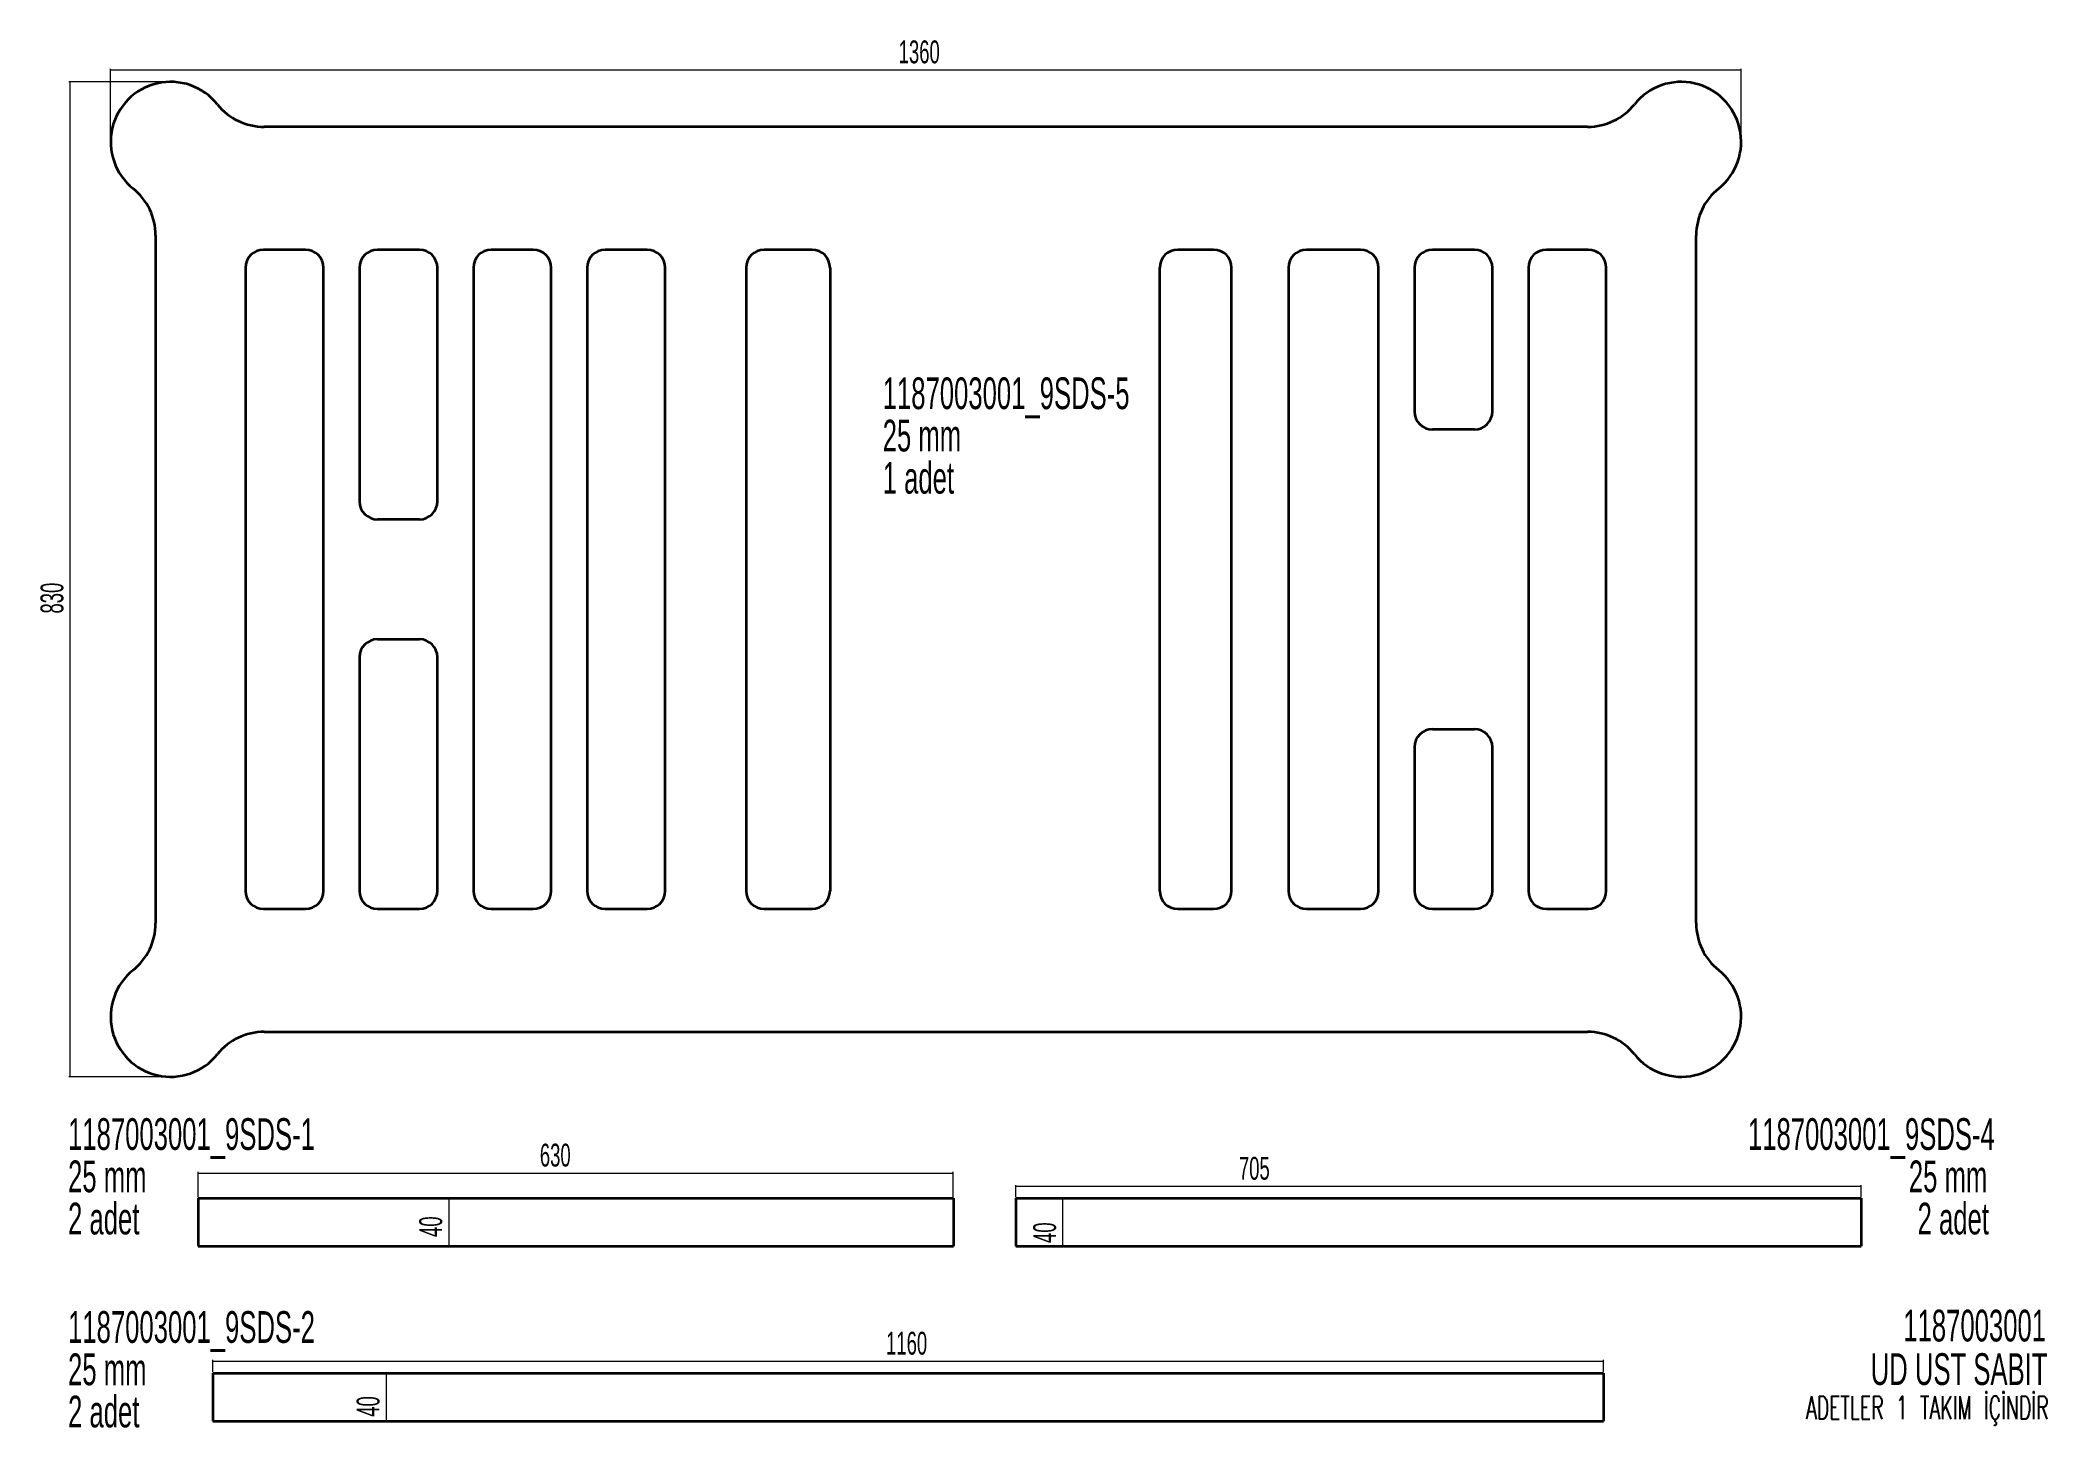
# Model space of a CAD drawing. Header units: millimetres. Extents: x 64 to 1738, y 64 to 1222.
import ezdxf

# ---------------------------------------------------------------- set-up
doc = ezdxf.new("R2010")
doc.units = ezdxf.units.MM
doc.styles.add('SLDTEXTSTYLE0', font='TXT', dxfattribs={"width": 0.605})
doc.styles.add('SLDTEXTSTYLE1', font='TXT', dxfattribs={"width": 0.605, "bigfont": 'bigfont'})
doc.dimstyles.new('SLDDIMSTYLE0', dxfattribs={"dimtxt": 18.491895, "dimasz": 2, "dimexe": 0, "dimexo": 0.0625, "dimgap": 4.622974, "dimtad": 1, "dimrnd": 1e-09, "dimzin": 12, "dimdsep": 46, "dimtxsty": 'SLDTEXTSTYLE0', "dimsah": 1, "dimcen": 0.09, "dimadec": 0, "dimazin": 3, "dimtfac": 1, "dimtofl": 0, "dimtmove": 0, "dimatfit": 3, "dimfxl": 1, "dimfrac": 2, "dimtolj": 1, "dimtzin": 12, "dimarcsym": 0})

# ---------------------------------------------------------------- blocks, each defined once
blk = doc.blocks.new('SW_NOTE_0')
at = {"color": 0, "linetype": 'Continuous', "lineweight": 0, "attachment_point": 1, "style": 'SLDTEXTSTYLE0'}
for s, insert, char_height in [('1187003001_9SDS-5', (0, 34.1), 26.458), ('25 mm', (0, -1.2), 26.46), ('1 adet', (0, -36.4), 26.46)]:
    blk.add_mtext(s, dxfattribs=dict(at, insert=insert, char_height=char_height))
blk = doc.blocks.new('SW_NOTE_0_1')
at = {"color": 0, "linetype": 'Continuous', "lineweight": 0, "attachment_point": 1, "style": 'SLDTEXTSTYLE0'}
for s, insert, char_height in [('1187003001_9SDS-1', (0, 34.1), 26.458), ('25 mm', (0, -1.2), 26.46), ('2 adet', (0, -36.4), 26.46)]:
    blk.add_mtext(s, dxfattribs=dict(at, insert=insert, char_height=char_height))
blk = doc.blocks.new('SW_NOTE_0_2')
at = {"color": 0, "linetype": 'Continuous', "lineweight": 0, "attachment_point": 1, "style": 'SLDTEXTSTYLE0'}
for s, insert, char_height in [('1187003001_9SDS-2', (0, 34.1), 26.458), ('25 mm', (0, -1.2), 26.46), ('2 adet', (0, -36.4), 26.46)]:
    blk.add_mtext(s, dxfattribs=dict(at, insert=insert, char_height=char_height))
blk = doc.blocks.new('SW_NOTE_0_3')
at = {"color": 0, "linetype": 'Continuous', "lineweight": 0, "attachment_point": 3, "style": 'SLDTEXTSTYLE0'}
for s, insert, char_height in [('1187003001_9SDS-4', (285.3, 34.1), 26.458), ('25 mm', (279, -1.2), 26.46), ('2 adet', (280.4, -36.4), 26.46)]:
    blk.add_mtext(s, dxfattribs=dict(at, insert=insert, char_height=char_height))
blk = doc.blocks.new('_D')
at = {"color": 7, "linetype": 'Continuous', "lineweight": 0}
for p, q in [((172.1, 1187), (88.1, 1187)), ((89.1, 1187), (89.1, 357)), ((172.1, 357), (88.1, 357))]:
    blk.add_line(p, q, dxfattribs=at)
at = {"color": 7, "linetype": 'Continuous', "lineweight": 18}
for points in [[(89.1, 1187), (88.8, 1185), (89.5, 1185)], [(89.1, 357), (89.5, 359), (88.8, 359)]]:
    blk.add_solid(points, dxfattribs=at)
at = {"color": 7, "linetype": 'Continuous', "lineweight": 18, "insert": (64.6, 743.5), "char_height": 19.05, "attachment_point": 1, "rotation": 90, "style": 'SLDTEXTSTYLE0'}
blk.add_mtext('830', dxfattribs=at)
blk = doc.blocks.new('_D_1')
at = {"color": 7, "linetype": 'Continuous', "lineweight": 0}
for p, q in [((123.1, 1138), (123.1, 1198)), ((123.1, 1197), (1483.1, 1197)), ((1483.1, 1138), (1483.1, 1198))]:
    blk.add_line(p, q, dxfattribs=at)
at = {"color": 7, "linetype": 'Continuous', "lineweight": 18}
for points in [[(123.1, 1197), (125.1, 1196.7), (125.1, 1197.4)], [(1483.1, 1197), (1481.1, 1197.4), (1481.1, 1196.7)]]:
    blk.add_solid(points, dxfattribs=at)
at = {"color": 7, "linetype": 'Continuous', "lineweight": 18, "insert": (780.4, 1221.6), "char_height": 19.05, "attachment_point": 1, "style": 'SLDTEXTSTYLE0'}
blk.add_mtext('1360', dxfattribs=at)
blk = doc.blocks.new('SW_NOTE_0_4')
at = {"color": 0, "linetype": 'Continuous', "lineweight": 0, "attachment_point": 3}
for s, insert, char_height, style in [('1187003001', (198.4, 34.1), 26.46, 'SLDTEXTSTYLE0'), ('UD UST SABIT', (199.6, -2.2), 26.458, 'SLDTEXTSTYLE0'), ('ADETLER 1 TAKIM İÇİNDİR', (200.4, -38.1), 19.05, 'SLDTEXTSTYLE1')]:
    blk.add_mtext(s, dxfattribs=dict(at, insert=insert, char_height=char_height, style=style))
blk = doc.blocks.new('_D_2')
at = {"color": 7, "linetype": 'Continuous', "lineweight": 0}
blk.add_line((405.1, 255.7), (405.1, 215.7), dxfattribs=at)
at = {"color": 7, "linetype": 'Continuous', "lineweight": 18}
for points in [[(405.1, 255.7), (404.7, 253.7), (405.4, 253.7)], [(405.1, 215.7), (405.4, 217.7), (404.7, 217.7)]]:
    blk.add_solid(points, dxfattribs=at)
at = {"color": 7, "linetype": 'Continuous', "lineweight": 18, "insert": (380.5, 223.4), "char_height": 19.05, "attachment_point": 1, "rotation": 90, "style": 'SLDTEXTSTYLE0'}
blk.add_mtext('40', dxfattribs=at)
blk = doc.blocks.new('_D_3')
at = {"color": 7, "linetype": 'Continuous', "lineweight": 0}
for p, q in [((196, 256.7), (196, 277.7)), ((196, 276.7), (826, 276.7)), ((826, 256.7), (826, 277.7))]:
    blk.add_line(p, q, dxfattribs=at)
at = {"color": 7, "linetype": 'Continuous', "lineweight": 18}
for points in [[(196, 276.7), (198, 276.3), (198, 277)], [(826, 276.7), (824, 277), (824, 276.3)]]:
    blk.add_solid(points, dxfattribs=at)
at = {"color": 7, "linetype": 'Continuous', "lineweight": 18, "insert": (481.1, 301.2), "char_height": 19.05, "attachment_point": 1, "style": 'SLDTEXTSTYLE0'}
blk.add_mtext('630', dxfattribs=at)
blk = doc.blocks.new('_D_4')
at = {"color": 7, "linetype": 'Continuous', "lineweight": 0}
for p, q in [((208.3, 110.8), (208.3, 120.8)), ((208.3, 119.8), (1368.3, 119.8)), ((1368.3, 110.8), (1368.3, 120.8))]:
    blk.add_line(p, q, dxfattribs=at)
at = {"color": 7, "linetype": 'Continuous', "lineweight": 18}
for points in [[(208.3, 119.8), (210.3, 119.5), (210.3, 120.1)], [(1368.3, 119.8), (1366.3, 120.1), (1366.3, 119.5)]]:
    blk.add_solid(points, dxfattribs=at)
at = {"color": 7, "linetype": 'Continuous', "lineweight": 18, "insert": (769.9, 144.3), "char_height": 19.05, "attachment_point": 1, "style": 'SLDTEXTSTYLE0'}
blk.add_mtext('1160', dxfattribs=at)
blk = doc.blocks.new('_D_5')
at = {"color": 7, "linetype": 'Continuous', "lineweight": 0}
blk.add_line((352.8, 109.8), (352.8, 69.8), dxfattribs=at)
at = {"color": 7, "linetype": 'Continuous', "lineweight": 18}
for points in [[(352.8, 109.8), (352.5, 107.8), (353.2, 107.8)], [(352.8, 69.8), (353.2, 71.8), (352.5, 71.8)]]:
    blk.add_solid(points, dxfattribs=at)
at = {"color": 7, "linetype": 'Continuous', "lineweight": 18, "insert": (328.3, 73.4), "char_height": 19.05, "attachment_point": 1, "rotation": 90, "style": 'SLDTEXTSTYLE0'}
blk.add_mtext('40', dxfattribs=at)
blk = doc.blocks.new('_D_6')
at = {"color": 7, "linetype": 'Continuous', "lineweight": 0}
blk.add_line((917.1, 255.7), (917.1, 215.7), dxfattribs=at)
at = {"color": 7, "linetype": 'Continuous', "lineweight": 18}
for points in [[(917.1, 255.7), (916.8, 253.7), (917.4, 253.7)], [(917.1, 215.7), (917.4, 217.7), (916.8, 217.7)]]:
    blk.add_solid(points, dxfattribs=at)
at = {"color": 7, "linetype": 'Continuous', "lineweight": 18, "insert": (892.6, 218.4), "char_height": 19.05, "attachment_point": 1, "rotation": 90, "style": 'SLDTEXTSTYLE0'}
blk.add_mtext('40', dxfattribs=at)
blk = doc.blocks.new('_D_7')
at = {"color": 7, "linetype": 'Continuous', "lineweight": 0}
for p, q in [((878.1, 256.7), (878.1, 266.7)), ((878.1, 265.7), (1583.1, 265.7)), ((1583.1, 256.7), (1583.1, 266.7))]:
    blk.add_line(p, q, dxfattribs=at)
at = {"color": 7, "linetype": 'Continuous', "lineweight": 18}
for points in [[(878.1, 265.7), (880.1, 265.3), (880.1, 266)], [(1583.1, 265.7), (1581.1, 266), (1581.1, 265.3)]]:
    blk.add_solid(points, dxfattribs=at)
at = {"color": 7, "linetype": 'Continuous', "lineweight": 18, "insert": (1064.2, 290.2), "char_height": 19.05, "attachment_point": 1, "style": 'SLDTEXTSTYLE0'}
blk.add_mtext('705', dxfattribs=at)

msp = doc.modelspace()

# ---------------------------------------------------------------- linework, layer by layer
at = {"color": 7, "linetype": 'Continuous', "lineweight": 35}
for p, q in [((1355.069, 1149.534), (251.194, 1149.534)), ((160.631, 1058.971), (160.631, 485.096)), ((1445.631, 485.096), (1445.631, 1058.971)), ((285.631, 1047.034), (250.631, 1047.034)), ((380.631, 1047.034), (345.631, 1047.034)), ((475.631, 1047.034), (440.631, 1047.034)), ((570.631, 1047.034), (535.631, 1047.034)), ((708.131, 1047.034), (668.131, 1047.034)), ((1043.131, 1047.034), (1013.131, 1047.034)), ((1165.631, 1047.034), (1120.631, 1047.034)), ((1260.631, 1047.034), (1225.631, 1047.034)), ((1355.631, 1047.034), (1320.631, 1047.034)), ((235.631, 1032.034), (235.631, 512.034)), ((300.631, 512.034), (300.631, 1032.034)), ((330.631, 1032.034), (330.631, 837.034)), ((395.631, 837.034), (395.631, 1032.034)), ((425.631, 1032.034), (425.631, 512.034)), ((490.631, 512.034), (490.631, 1032.034)), ((520.631, 1032.034), (520.631, 512.034)), ((585.631, 512.034), (585.631, 1032.034)), ((653.131, 1032.034), (653.131, 512.034)), ((723.131, 1032.034), (723.131, 512.034)), ((998.131, 512.034), (998.131, 1032.034)), ((1058.131, 512.034), (1058.131, 1032.034)), ((1105.631, 1032.034), (1105.631, 512.034)), ((1180.631, 512.034), (1180.631, 1032.034)), ((1210.631, 1032.034), (1210.631, 912.034)), ((1275.631, 912.034), (1275.631, 1032.034)), ((1305.631, 1032.034), (1305.631, 512.034)), ((1370.631, 512.034), (1370.631, 1032.034)), ((1260.631, 897.034), (1225.631, 897.034)), ((380.631, 822.034), (345.631, 822.034)), ((345.631, 722.034), (380.631, 722.034)), ((330.631, 707.034), (330.631, 512.034)), ((395.631, 512.034), (395.631, 707.034)), ((1225.631, 647.034), (1260.631, 647.034)), ((1210.631, 632.034), (1210.631, 512.034)), ((1275.631, 512.034), (1275.631, 632.034)), ((250.631, 497.034), (285.631, 497.034)), ((345.631, 497.034), (380.631, 497.034)), ((440.631, 497.034), (475.631, 497.034)), ((535.631, 497.034), (570.631, 497.034)), ((668.131, 497.034), (708.131, 497.034)), ((1013.131, 497.034), (1043.131, 497.034)), ((1120.631, 497.034), (1165.631, 497.034)), ((1225.631, 497.034), (1260.631, 497.034)), ((1320.631, 497.034), (1355.631, 497.034)), ((251.194, 394.534), (1355.069, 394.534)), ((196.046, 255.661), (826.046, 255.661)), ((196.046, 255.661), (196.046, 215.661)), ((826.046, 255.661), (826.046, 215.661)), ((878.121, 255.67), (878.121, 215.67)), ((878.121, 255.67), (1583.121, 255.67)), ((1583.121, 255.67), (1583.121, 215.67)), ((196.046, 215.661), (826.046, 215.661)), ((878.121, 215.67), (1583.121, 215.67)), ((208.344, 109.777), (1368.344, 109.777)), ((208.344, 109.777), (208.344, 69.777)), ((1368.344, 109.777), (1368.344, 69.777)), ((208.344, 69.777), (1368.344, 69.777))]:
    msp.add_line(p, q, dxfattribs=at)
for centre, radius, start, end in [((173.131, 1137.034), 50, 38.682187, 231.317813), ((1433.131, 1137.034), 50, 308.682187, 141.317813), ((251.194, 1199.534), 50, 218.682187, 270), ((1355.069, 1199.534), 50, 270, 321.317813), ((110.631, 1058.971), 50, 0, 51.317813), ((1495.631, 1058.971), 50, 128.682187, 180), ((250.631, 1032.034), 15, 90, 180), ((285.631, 1032.034), 15, 0, 90), ((345.631, 1032.034), 15, 90, 180), ((380.631, 1032.034), 15, 0, 90), ((440.631, 1032.034), 15, 90, 180), ((475.631, 1032.034), 15, 0, 90), ((535.631, 1032.034), 15, 90, 180), ((570.631, 1032.034), 15, 0, 90), ((668.131, 1032.034), 15, 90, 180), ((708.131, 1032.034), 15, 0, 90), ((1013.131, 1032.034), 15, 90, 180), ((1043.131, 1032.034), 15, 0, 90), ((1120.631, 1032.034), 15, 90, 180), ((1165.631, 1032.034), 15, 0, 90), ((1225.631, 1032.034), 15, 90, 180), ((1260.631, 1032.034), 15, 0, 90), ((1320.631, 1032.034), 15, 90, 180), ((1355.631, 1032.034), 15, 0, 90), ((1225.631, 912.034), 15, 180, 270), ((1260.631, 912.034), 15, 270, 0), ((345.631, 837.034), 15, 180, 270), ((380.631, 837.034), 15, 270, 0), ((345.631, 707.034), 15, 90, 180), ((380.631, 707.034), 15, 0, 90), ((1225.631, 632.034), 15, 90, 180), ((1260.631, 632.034), 15, 0, 90), ((250.631, 512.034), 15, 180, 270), ((285.631, 512.034), 15, 270, 0), ((345.631, 512.034), 15, 180, 270), ((380.631, 512.034), 15, 270, 0), ((440.631, 512.034), 15, 180, 270), ((475.631, 512.034), 15, 270, 0), ((535.631, 512.034), 15, 180, 270), ((570.631, 512.034), 15, 270, 0), ((668.131, 512.034), 15, 180, 270), ((708.131, 512.034), 15, 270, 0), ((1013.131, 512.034), 15, 180, 270), ((1043.131, 512.034), 15, 270, 0), ((1120.631, 512.034), 15, 180, 270), ((1165.631, 512.034), 15, 270, 0), ((1225.631, 512.034), 15, 180, 270), ((1260.631, 512.034), 15, 270, 0), ((1320.631, 512.034), 15, 180, 270), ((1355.631, 512.034), 15, 270, 0), ((110.631, 485.096), 50, 308.682187, 0), ((1495.631, 485.096), 50, 180, 231.317813), ((173.131, 407.034), 50, 128.682187, 321.317813), ((1433.131, 407.034), 50, 218.682187, 51.317813), ((251.194, 344.534), 50, 90, 141.317813), ((1355.069, 344.534), 50, 38.682187, 90)]:
    msp.add_arc(centre, radius, start, end, dxfattribs=at)

# ---------------------------------------------------------------- block references
at = {"color": 7, "linetype": 'Continuous', "lineweight": 0}
for name, p in [('SW_NOTE_0', (767.086, 906.392)), ('SW_NOTE_0_1', (87.59, 288.377)), ('SW_NOTE_0_3', (1409.428, 288.377)), ('SW_NOTE_0_2', (87.59, 127.405)), ('SW_NOTE_0_4', (1539.049, 128.586))]:
    msp.add_blockref(name, p, dxfattribs=at)

# ---------------------------------------------------------------- dimensions: what is measured, and where the dimension line sits
at = {"color": 7, "linetype": 'Continuous', "lineweight": 18}
for base, p1, p2, picture, middle in [((1483.131, 1197.034), (123.131, 1137.034), (1483.131, 1137.034), '_D_1', (808.648, 1197.034)), ((826.046, 276.661), (196.046, 255.661), (826.046, 255.661), '_D_3', (502.249, 276.661)), ((1583.121, 265.67), (878.121, 255.67), (1583.121, 255.67), '_D_7', (1085.376, 265.67)), ((1368.344, 119.777), (208.344, 109.777), (1368.344, 109.777), '_D_4', (798.164, 119.777))]:
    dim = msp.add_linear_dim(base=base, p1=p1, p2=p2, dimstyle='SLDDIMSTYLE0', dxfattribs=at)
    dim.commit()
    dim.dimension.update_dxf_attribs({"geometry": picture, "text_midpoint": middle, "dimtype": 160})
for base, p1, p2, picture, middle in [((89.131, 357.034), (173.131, 1187.034), (173.131, 357.034), '_D', (89.131, 764.678)), ((405.061, 215.661), (196.046, 255.661), (196.046, 215.661), '_D_2', (405.061, 237.495)), ((917.11, 215.67), (878.121, 255.67), (878.121, 215.67), '_D_6', (917.11, 232.545)), ((352.841, 69.777), (208.344, 109.777), (208.344, 69.777), '_D_5', (352.841, 87.489))]:
    dim = msp.add_linear_dim(base=base, p1=p1, p2=p2, angle=90, dimstyle='SLDDIMSTYLE0', dxfattribs=at)
    dim.commit()
    dim.dimension.update_dxf_attribs({"geometry": picture, "text_midpoint": middle, "dimtype": 160})

doc.saveas('drawing.dxf')
